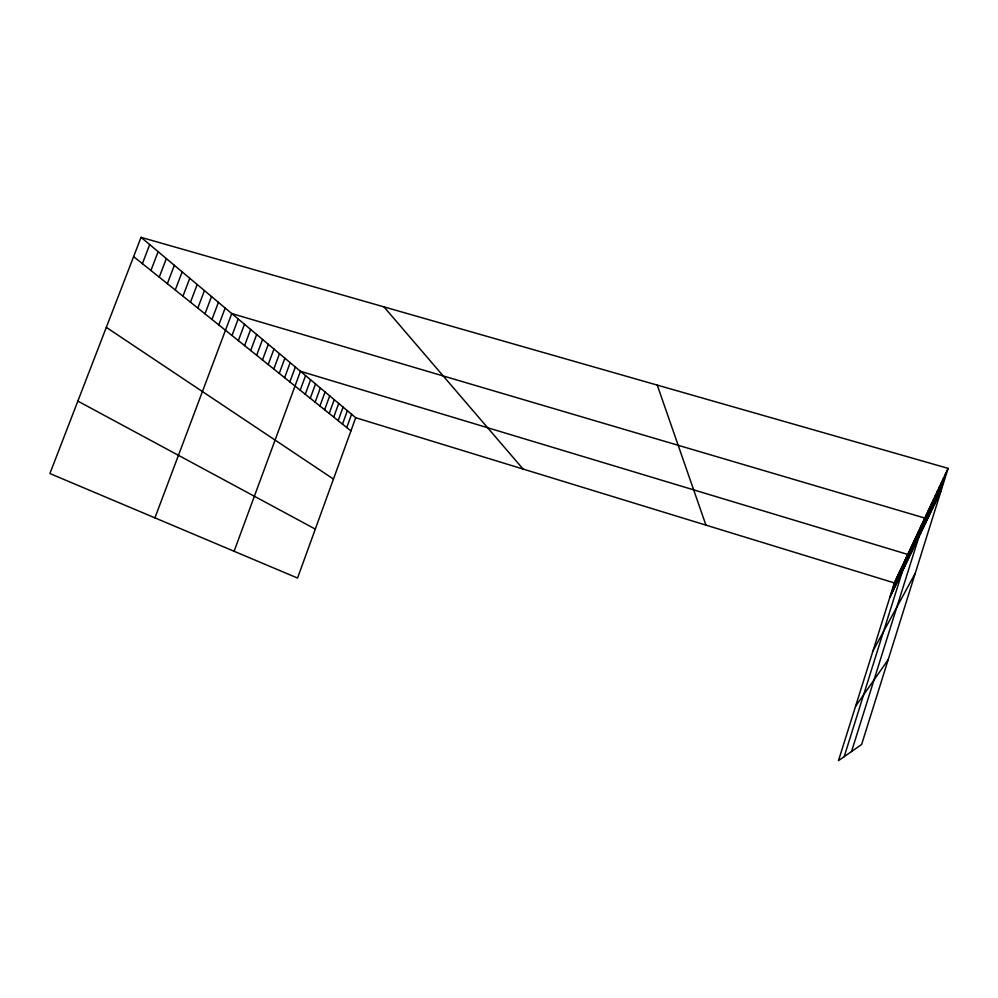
<?xml version="1.0" encoding="UTF-8"?>
<svg xmlns="http://www.w3.org/2000/svg" width="998" height="998" viewBox="0 0 998 998"><rect width="100%" height="100%" fill="white"/><g stroke="black" fill="none" stroke-linecap="round" stroke-linejoin="round"><path stroke-width="1.5" d="M892.674 591.49L897.402 576.47M893.684 589.406L898.45 574.224M894.707 587.273L899.522 571.929M895.755 585.09L900.62 569.596M896.815 582.869L901.743 567.201M897.913 580.599L902.891 564.756M899.036 578.266L904.063 562.261M900.171 575.896L905.261 559.703M901.344 573.463L906.483 557.096M844.183 756.659L907.743 554.426L300.448 371.281L234.093 551.27M903.726 568.511L908.978 551.769M904.937 565.978L910.251 549.05M906.184 563.396L911.561 546.28M907.456 560.751L912.896 543.436M908.754 558.044L914.255 540.529M910.089 555.262L915.653 537.548M911.448 552.43L917.087 534.491M912.858 549.511L918.547 531.373M914.28 546.53L920.056 528.167M915.752 543.473L921.591 524.886M917.262 540.342L923.175 521.517M851.531 751.531L924.797 518.062L231.761 313.559L154.927 517.862M920.393 533.818L926.456 514.506M922.027 530.437L928.165 510.876M923.699 526.956L929.911 507.134M925.42 523.376L931.72 503.291M927.179 519.696L933.567 499.349M929.001 515.929L935.463 495.295M930.872 512.036L937.421 491.128M932.793 508.044L939.43 486.837M934.764 503.928L941.513 482.421M936.798 499.699L943.634 477.867M938.893 495.332L945.842 473.189M948.1 468.361L861.623 744.483L838.457 760.663L894.37 582.919L948.1 468.361L141.055 237.337L49.9 473.539L297.554 578.054L355.712 417.725L141.055 237.337M890.727 595.532L895.356 580.811M891.688 593.536L896.366 578.665M333.731 417.089L338.709 403.441M338.16 420.645L343.075 407.109M342.501 424.125L347.366 410.714M346.755 427.531L351.583 414.257M315.143 402.182L320.346 388.01M319.921 406.024L325.074 391.977M324.612 409.779L329.702 395.869M329.215 413.471L334.243 399.687M300.198 390.206L305.575 375.597M305.276 394.272L310.59 379.814M310.266 398.277L315.518 383.956M279.253 373.402L284.879 358.207M284.617 377.706L290.181 362.661M289.857 381.91L295.358 367.014M262.486 359.966L268.325 344.285M268.2 364.544L273.963 349.026M273.789 369.023L279.477 353.666M244.597 345.62L250.648 329.44M250.698 350.498L256.673 334.492M256.648 355.288L262.561 339.445M231.998 335.503L238.198 318.973M238.372 340.617L244.498 324.263M211.963 319.447L218.425 302.357M218.799 324.924L225.161 308.02M190.481 302.219L197.192 284.517M197.816 308.095L204.44 290.605M204.977 313.846L211.514 296.556M175.249 290.006L182.16 271.88M182.958 296.181L189.77 278.28M159.231 277.17L166.354 258.594M167.34 283.669L174.351 265.331M142.377 263.647L149.712 244.61M150.923 270.495L158.133 251.696M889.792 597.503L941.064 490.829M873 650.871L915.203 573.401M855.548 706.347L888.195 659.641M355.712 417.725L894.37 582.919M77.856 401.096L315.306 529.102M106.312 327.356L333.457 479.065M133.62 256.611L350.934 430.887M383.956 306.873L523.089 469.06M657.258 385.103L705.923 525.135"/></g></svg>
